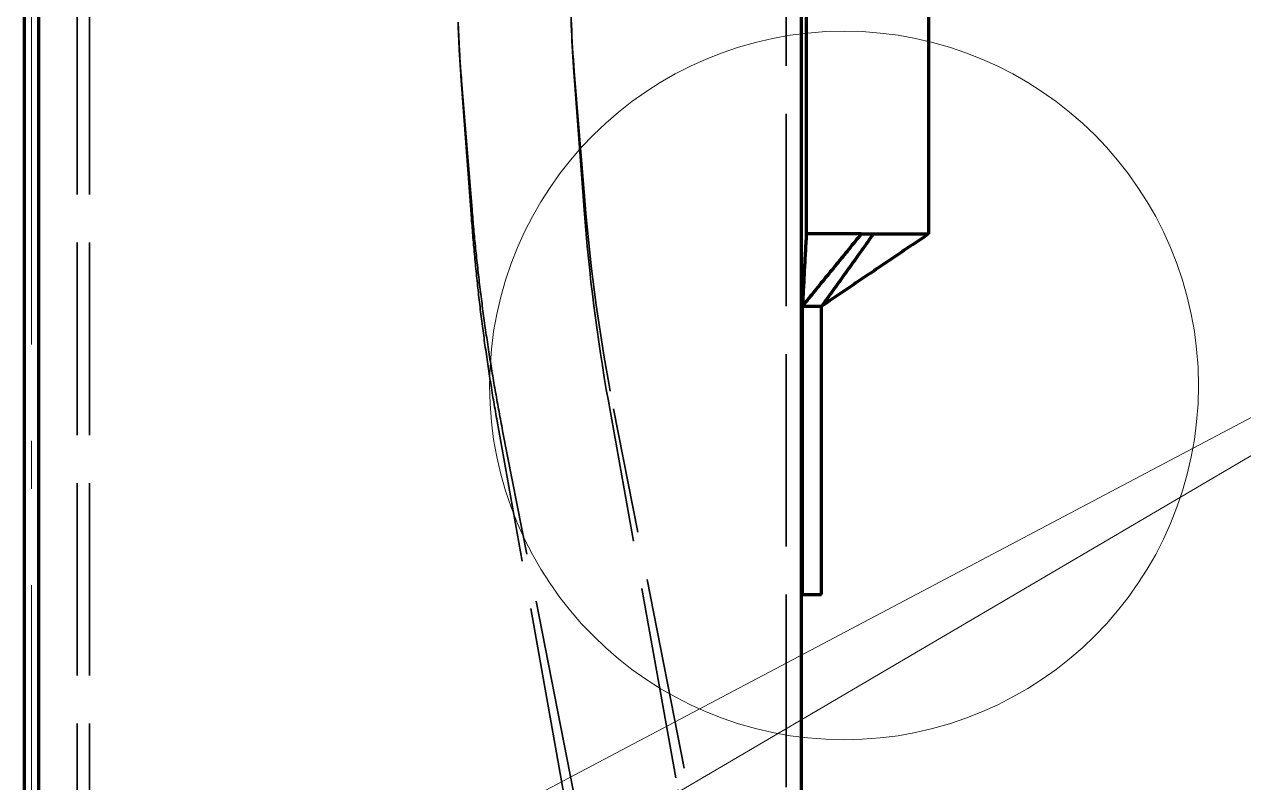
# Model space of a CAD drawing. Header units: millimetres. Extents: x 0 to 2382, y 0 to 420.
# Drawn here: x 161.64 to 186.98, y 265.8 to 281.57 of the extents above; entities that cross this region are included whole.
import ezdxf

# ---------------------------------------------------------------- set-up
doc = ezdxf.new("R2010")
doc.units = ezdxf.units.MM
doc.linetypes.add('IRAM-E-TRAZOS', pattern=[5, 4, -1])
doc.linetypes.add('IRAM-F-TRAZO-PUNTO', pattern=[20, 15, -2, 1, -2])
for name, color, linetype, lineweight in [('01-VISIBLE', 7, 'CONTINUOUS', 70), ('02-OCULTA', 4, 'IRAM-E-TRAZOS', 35), ('03-EJE', 1, 'IRAM-F-TRAZO-PUNTO', 18), ('08-FINA', 5, 'CONTINUOUS', 18)]:
    doc.layers.add(name, color=color, linetype=linetype, lineweight=lineweight)

msp = doc.modelspace()

# ---------------------------------------------------------------- linework, layer by layer
at = {"layer": '01-VISIBLE'}
for p, q in [((177.891, 313.671), (177.891, 277.209)), ((180.431, 313.671), (180.431, 277.209)), ((177.791, 263.535), (177.791, 289.709)), ((161.641, 231.297), (161.641, 289.609)), ((161.941, 231.297), (161.941, 289.609)), ((177.811, 275.709), (178.211, 275.709)), ((177.811, 269.709), (177.811, 275.709)), ((178.211, 269.709), (178.211, 275.709)), ((177.811, 269.709), (178.211, 269.709))]:
    msp.add_line(p, q, dxfattribs=at)
for points in [[(179.034, 277.209), (179.002, 277.17), (178.97, 277.13), (178.938, 277.091), (178.906, 277.051), (178.873, 277.012), (178.841, 276.973), (178.809, 276.933), (178.777, 276.894), (178.745, 276.854), (178.712, 276.815), (178.68, 276.775), (178.648, 276.736), (178.616, 276.696), (178.584, 276.657), (178.551, 276.617), (178.519, 276.578), (178.487, 276.538), (178.455, 276.499), (178.423, 276.459), (178.39, 276.42), (178.358, 276.38), (178.326, 276.341), (178.294, 276.301), (178.262, 276.262), (178.229, 276.223), (178.197, 276.183), (178.165, 276.144), (178.133, 276.104), (178.101, 276.065), (178.068, 276.025), (178.036, 275.986), (178.004, 275.946), (177.972, 275.907), (177.94, 275.867), (177.907, 275.828), (177.875, 275.788), (177.843, 275.749), (177.811, 275.709)], [(177.891, 277.209), (177.888, 277.159), (177.886, 277.109), (177.883, 277.059), (177.88, 277.009), (177.878, 276.959), (177.875, 276.909), (177.872, 276.859), (177.87, 276.809), (177.867, 276.759), (177.864, 276.709), (177.862, 276.659), (177.859, 276.609), (177.856, 276.559), (177.854, 276.509), (177.851, 276.459), (177.848, 276.409), (177.846, 276.359), (177.843, 276.309), (177.84, 276.259), (177.838, 276.209), (177.835, 276.159), (177.832, 276.109), (177.83, 276.059), (177.827, 276.009), (177.824, 275.959), (177.822, 275.909), (177.819, 275.859), (177.816, 275.809), (177.814, 275.759), (177.811, 275.709)], [(179.034, 277.209), (178.982, 277.209), (178.931, 277.209), (178.879, 277.209), (178.827, 277.209), (178.775, 277.209), (178.723, 277.209), (178.671, 277.209), (178.619, 277.209), (178.567, 277.209), (178.515, 277.209), (178.463, 277.209), (178.411, 277.209), (178.359, 277.209), (178.307, 277.209), (178.255, 277.209), (178.203, 277.209), (178.151, 277.209), (178.099, 277.209), (178.047, 277.209), (177.995, 277.209), (177.943, 277.209), (177.891, 277.209)], [(180.431, 277.209), (180.389, 277.181), (180.347, 277.153), (180.305, 277.124), (180.263, 277.096), (180.221, 277.068), (180.18, 277.04), (180.138, 277.011), (180.096, 276.983), (180.054, 276.955), (180.012, 276.926), (179.97, 276.898), (179.928, 276.87), (179.886, 276.841), (179.844, 276.813), (179.803, 276.785), (179.761, 276.757), (179.719, 276.728), (179.677, 276.7), (179.635, 276.672), (179.593, 276.643), (179.551, 276.615), (179.509, 276.587), (179.467, 276.558), (179.426, 276.53), (179.384, 276.502), (179.342, 276.474), (179.3, 276.445), (179.258, 276.417), (179.216, 276.389), (179.174, 276.36), (179.132, 276.332), (179.09, 276.304), (179.049, 276.275), (179.007, 276.247), (178.965, 276.219), (178.923, 276.19), (178.881, 276.162), (178.839, 276.134), (178.797, 276.106), (178.755, 276.077), (178.713, 276.049), (178.672, 276.021), (178.63, 275.992), (178.588, 275.964), (178.546, 275.936), (178.504, 275.907), (178.462, 275.879), (178.42, 275.851), (178.378, 275.823), (178.337, 275.794), (178.295, 275.766), (178.253, 275.738), (178.211, 275.709)], [(179.287, 277.209), (179.257, 277.168), (179.227, 277.126), (179.198, 277.084), (179.168, 277.043), (179.138, 277.001), (179.108, 276.959), (179.078, 276.918), (179.048, 276.876), (179.018, 276.834), (178.988, 276.793), (178.958, 276.751), (178.928, 276.709), (178.899, 276.668), (178.869, 276.626), (178.839, 276.584), (178.809, 276.543), (178.779, 276.501), (178.749, 276.459), (178.719, 276.418), (178.689, 276.376), (178.659, 276.334), (178.629, 276.293), (178.6, 276.251), (178.57, 276.209), (178.54, 276.168), (178.51, 276.126), (178.48, 276.084), (178.45, 276.043), (178.42, 276.001), (178.39, 275.959), (178.36, 275.918), (178.33, 275.876), (178.301, 275.834), (178.271, 275.793), (178.241, 275.751), (178.211, 275.709)], [(179.034, 277.209), (179.077, 277.209), (179.119, 277.209), (179.161, 277.209), (179.203, 277.209), (179.245, 277.209), (179.287, 277.209)], [(179.287, 277.209), (179.339, 277.209), (179.391, 277.209), (179.443, 277.209), (179.495, 277.209), (179.547, 277.209), (179.599, 277.209), (179.651, 277.209), (179.703, 277.209), (179.755, 277.209), (179.807, 277.209), (179.859, 277.209), (179.911, 277.209), (179.963, 277.209), (180.015, 277.209), (180.067, 277.209), (180.119, 277.209), (180.171, 277.209), (180.223, 277.209), (180.275, 277.209), (180.327, 277.209), (180.379, 277.209), (180.431, 277.209)]]:
    msp.add_lwpolyline(points, dxfattribs=at)
at = {"layer": '02-OCULTA'}
for p, q in [((162.741, 218.029), (162.741, 301.976)), ((162.991, 218.029), (162.991, 301.976)), ((177.471, 225.709), (177.471, 289.709)), ((161.641, 225.809), (161.641, 289.609)), ((161.941, 225.809), (161.941, 289.609)), ((173.276, 277.708), (173.056, 280.672)), ((173.276, 277.708), (173.056, 280.672)), ((173.288, 277.904), (173.069, 280.593)), ((170.933, 277.534), (170.713, 280.498)), ((170.933, 277.534), (170.713, 280.498)), ((170.946, 277.713), (170.727, 280.403)), ((178.211, 275.709), (177.811, 275.709)), ((177.811, 269.709), (177.811, 275.709)), ((178.211, 269.709), (178.211, 275.709)), ((175.183, 265.901), (173.779, 273.732)), ((175.183, 265.901), (173.779, 273.732)), ((175.354, 266.1), (173.887, 273.571)), ((172.869, 265.487), (171.466, 273.318)), ((172.869, 265.487), (171.466, 273.318)), ((173.048, 265.647), (171.581, 273.119)), ((177.811, 269.709), (178.211, 269.709))]:
    msp.add_line(p, q, dxfattribs=at)
for points in [[(170.713, 280.498), (170.709, 280.549), (170.705, 280.6), (170.702, 280.651), (170.698, 280.702), (170.695, 280.753), (170.692, 280.804), (170.689, 280.855), (170.686, 280.906), (170.683, 280.957), (170.68, 281.008), (170.677, 281.058), (170.674, 281.109), (170.672, 281.16), (170.67, 281.211), (170.667, 281.262), (170.665, 281.313), (170.663, 281.364), (170.661, 281.415), (170.659, 281.466), (170.657, 281.517), (170.655, 281.569)], [(170.713, 280.498), (170.709, 280.549), (170.705, 280.6), (170.702, 280.651), (170.698, 280.702), (170.695, 280.753), (170.692, 280.804), (170.689, 280.855), (170.686, 280.906), (170.683, 280.957), (170.68, 281.008), (170.677, 281.058), (170.674, 281.109), (170.672, 281.16), (170.67, 281.211), (170.667, 281.262), (170.665, 281.313), (170.663, 281.364), (170.661, 281.415), (170.659, 281.466), (170.657, 281.517), (170.655, 281.569)], [(170.727, 280.403), (170.723, 280.453), (170.719, 280.503), (170.715, 280.554), (170.711, 280.604), (170.708, 280.655), (170.704, 280.705), (170.701, 280.756), (170.697, 280.806), (170.694, 280.857), (170.691, 280.907), (170.688, 280.958), (170.685, 281.008), (170.682, 281.058), (170.679, 281.109), (170.676, 281.159), (170.674, 281.21), (170.671, 281.26), (170.669, 281.311), (170.667, 281.362), (170.664, 281.412), (170.662, 281.463), (170.66, 281.513), (170.658, 281.564), (170.657, 281.614)], [(171.466, 273.318), (171.457, 273.367), (171.448, 273.416), (171.44, 273.465), (171.431, 273.515), (171.422, 273.564), (171.414, 273.613), (171.405, 273.662), (171.397, 273.712), (171.389, 273.761), (171.38, 273.81), (171.372, 273.86), (171.364, 273.909), (171.356, 273.958), (171.348, 274.008), (171.34, 274.057), (171.332, 274.107), (171.324, 274.156), (171.317, 274.205), (171.309, 274.255), (171.301, 274.304), (171.294, 274.354), (171.286, 274.403), (171.279, 274.453), (171.271, 274.502), (171.264, 274.552), (171.257, 274.601), (171.249, 274.651), (171.242, 274.7), (171.235, 274.75), (171.228, 274.799), (171.221, 274.849), (171.214, 274.898), (171.207, 274.948), (171.2, 274.997), (171.194, 275.047), (171.187, 275.096), (171.18, 275.146), (171.174, 275.195), (171.167, 275.245), (171.161, 275.295), (171.154, 275.344), (171.148, 275.394), (171.142, 275.444), (171.136, 275.493), (171.129, 275.543), (171.123, 275.592), (171.117, 275.642), (171.111, 275.692), (171.105, 275.741), (171.1, 275.791), (171.094, 275.841), (171.088, 275.89), (171.082, 275.94), (171.077, 275.99), (171.071, 276.04), (171.066, 276.089), (171.06, 276.139), (171.055, 276.189), (171.05, 276.238), (171.044, 276.288), (171.039, 276.338), (171.034, 276.388), (171.029, 276.437), (171.024, 276.487), (171.019, 276.537), (171.014, 276.587), (171.009, 276.637), (171.005, 276.686), (171, 276.736), (170.995, 276.786), (170.991, 276.836), (170.986, 276.886), (170.982, 276.935), (170.977, 276.985), (170.973, 277.035), (170.969, 277.085), (170.964, 277.135), (170.96, 277.185), (170.956, 277.234), (170.952, 277.284), (170.948, 277.334), (170.944, 277.384), (170.94, 277.434), (170.937, 277.484), (170.933, 277.534)], [(171.466, 273.318), (171.457, 273.367), (171.448, 273.416), (171.44, 273.465), (171.431, 273.515), (171.422, 273.564), (171.414, 273.613), (171.405, 273.662), (171.397, 273.712), (171.389, 273.761), (171.38, 273.81), (171.372, 273.86), (171.364, 273.909), (171.356, 273.958), (171.348, 274.008), (171.34, 274.057), (171.332, 274.107), (171.324, 274.156), (171.317, 274.205), (171.309, 274.255), (171.301, 274.304), (171.294, 274.354), (171.286, 274.403), (171.279, 274.453), (171.271, 274.502), (171.264, 274.552), (171.257, 274.601), (171.249, 274.651), (171.242, 274.7), (171.235, 274.75), (171.228, 274.799), (171.221, 274.849), (171.214, 274.898), (171.207, 274.948), (171.2, 274.997), (171.194, 275.047), (171.187, 275.096), (171.18, 275.146), (171.174, 275.195), (171.167, 275.245), (171.161, 275.295), (171.154, 275.344), (171.148, 275.394), (171.142, 275.444), (171.136, 275.493), (171.129, 275.543), (171.123, 275.592), (171.117, 275.642), (171.111, 275.692), (171.105, 275.741), (171.1, 275.791), (171.094, 275.841), (171.088, 275.89), (171.082, 275.94), (171.077, 275.99), (171.071, 276.04), (171.066, 276.089), (171.06, 276.139), (171.055, 276.189), (171.05, 276.238), (171.044, 276.288), (171.039, 276.338), (171.034, 276.388), (171.029, 276.437), (171.024, 276.487), (171.019, 276.537), (171.014, 276.587), (171.009, 276.637), (171.005, 276.686), (171, 276.736), (170.995, 276.786), (170.991, 276.836), (170.986, 276.886), (170.982, 276.935), (170.977, 276.985), (170.973, 277.035), (170.969, 277.085), (170.964, 277.135), (170.96, 277.185), (170.956, 277.234), (170.952, 277.284), (170.948, 277.334), (170.944, 277.384), (170.94, 277.434), (170.937, 277.484), (170.933, 277.534)], [(171.581, 273.119), (171.572, 273.168), (171.562, 273.218), (171.553, 273.267), (171.543, 273.317), (171.534, 273.366), (171.524, 273.416), (171.515, 273.465), (171.506, 273.515), (171.496, 273.565), (171.487, 273.614), (171.478, 273.664), (171.469, 273.713), (171.46, 273.763), (171.451, 273.813), (171.443, 273.862), (171.434, 273.912), (171.425, 273.962), (171.416, 274.011), (171.408, 274.061), (171.399, 274.111), (171.391, 274.161), (171.382, 274.21), (171.374, 274.26), (171.366, 274.31), (171.357, 274.36), (171.349, 274.409), (171.341, 274.459), (171.333, 274.509), (171.325, 274.559), (171.317, 274.609), (171.309, 274.658), (171.302, 274.708), (171.294, 274.758), (171.286, 274.808), (171.279, 274.858), (171.271, 274.908), (171.264, 274.958), (171.256, 275.008), (171.249, 275.057), (171.241, 275.107), (171.234, 275.157), (171.227, 275.207), (171.22, 275.257), (171.213, 275.307), (171.206, 275.357), (171.199, 275.407), (171.192, 275.457), (171.185, 275.507), (171.178, 275.557), (171.172, 275.607), (171.165, 275.657), (171.158, 275.707), (171.152, 275.757), (171.145, 275.807), (171.139, 275.857), (171.133, 275.907), (171.126, 275.957), (171.12, 276.007), (171.114, 276.057), (171.108, 276.107), (171.102, 276.158), (171.096, 276.208), (171.09, 276.258), (171.084, 276.308), (171.078, 276.358), (171.073, 276.408), (171.067, 276.458), (171.062, 276.508), (171.056, 276.558), (171.051, 276.609), (171.045, 276.659), (171.04, 276.709), (171.034, 276.759), (171.029, 276.809), (171.024, 276.859), (171.019, 276.91), (171.014, 276.96), (171.009, 277.01), (171.004, 277.06), (170.999, 277.11), (170.994, 277.161), (170.99, 277.211), (170.985, 277.261), (170.98, 277.311), (170.976, 277.362), (170.971, 277.412), (170.967, 277.462), (170.963, 277.512), (170.958, 277.563), (170.954, 277.613), (170.95, 277.663), (170.946, 277.713)], [(179.034, 277.209), (179.002, 277.17), (178.97, 277.13), (178.938, 277.091), (178.906, 277.051), (178.873, 277.012), (178.841, 276.973), (178.809, 276.933), (178.777, 276.894), (178.745, 276.854), (178.712, 276.815), (178.68, 276.775), (178.648, 276.736), (178.616, 276.696), (178.584, 276.657), (178.551, 276.617), (178.519, 276.578), (178.487, 276.538), (178.455, 276.499), (178.423, 276.459), (178.39, 276.42), (178.358, 276.38), (178.326, 276.341), (178.294, 276.301), (178.262, 276.262), (178.229, 276.223), (178.197, 276.183), (178.165, 276.144), (178.133, 276.104), (178.101, 276.065), (178.068, 276.025), (178.036, 275.986), (178.004, 275.946), (177.972, 275.907), (177.94, 275.867), (177.907, 275.828), (177.875, 275.788), (177.843, 275.749), (177.811, 275.709)], [(177.891, 277.209), (177.943, 277.209), (177.995, 277.209), (178.047, 277.209), (178.099, 277.209), (178.151, 277.209), (178.203, 277.209), (178.255, 277.209), (178.307, 277.209), (178.359, 277.209), (178.411, 277.209), (178.463, 277.209), (178.515, 277.209), (178.567, 277.209), (178.619, 277.209), (178.671, 277.209), (178.723, 277.209), (178.775, 277.209), (178.827, 277.209), (178.879, 277.209), (178.931, 277.209), (178.982, 277.209), (179.034, 277.209)], [(179.287, 277.209), (179.257, 277.168), (179.227, 277.126), (179.198, 277.084), (179.168, 277.043), (179.138, 277.001), (179.108, 276.959), (179.078, 276.918), (179.048, 276.876), (179.018, 276.834), (178.988, 276.793), (178.958, 276.751), (178.928, 276.709), (178.899, 276.668), (178.869, 276.626), (178.839, 276.584), (178.809, 276.543), (178.779, 276.501), (178.749, 276.459), (178.719, 276.418), (178.689, 276.376), (178.659, 276.334), (178.629, 276.293), (178.6, 276.251), (178.57, 276.209), (178.54, 276.168), (178.51, 276.126), (178.48, 276.084), (178.45, 276.043), (178.42, 276.001), (178.39, 275.959), (178.36, 275.918), (178.33, 275.876), (178.301, 275.834), (178.271, 275.793), (178.241, 275.751), (178.211, 275.709)], [(179.287, 277.209), (179.245, 277.209), (179.203, 277.209), (179.161, 277.209), (179.119, 277.209), (179.077, 277.209), (179.034, 277.209)], [(180.431, 277.209), (180.379, 277.209), (180.327, 277.209), (180.275, 277.209), (180.223, 277.209), (180.171, 277.209), (180.119, 277.209), (180.067, 277.209), (180.015, 277.209), (179.963, 277.209), (179.911, 277.209), (179.859, 277.209), (179.807, 277.209), (179.755, 277.209), (179.703, 277.209), (179.651, 277.209), (179.599, 277.209), (179.547, 277.209), (179.495, 277.209), (179.443, 277.209), (179.391, 277.209), (179.339, 277.209), (179.287, 277.209)]]:
    msp.add_lwpolyline(points, dxfattribs=at)
for centre, radius, start, end in [((196.816, 282.524), 23.825, -180, -175.351), ((196.816, 282.436), 23.825, 180, -175.7537), ((196.816, 282.436), 23.825, 180, -175.7537), ((211.985, 281.051), 38.825, -175.351, -168.8928), ((211.995, 280.582), 38.825, -175.7537, -169.8376), ((211.995, 280.582), 38.825, -175.7537, -169.8376), ((134.95, 258.168), 41.175, 4.649, 11.1072), ((134.654, 258.636), 41.175, 4.2463, 10.1624), ((134.654, 258.636), 41.175, 4.2463, 10.1624)]:
    msp.add_arc(centre, radius, start, end, dxfattribs=at)
at = {"layer": '03-EJE'}
msp.add_line((161.791, 214.909), (161.791, 313.855), dxfattribs=at)
at = {"layer": '08-FINA'}
for p, q in [((211.654, 286.341), (161.791, 260.003)), ((201.742, 281.183), (161.791, 257.709))]:
    msp.add_line(p, q, dxfattribs=at)
msp.add_circle((178.676, 274.059), 7.367, dxfattribs=at)

doc.saveas('drawing.dxf')
